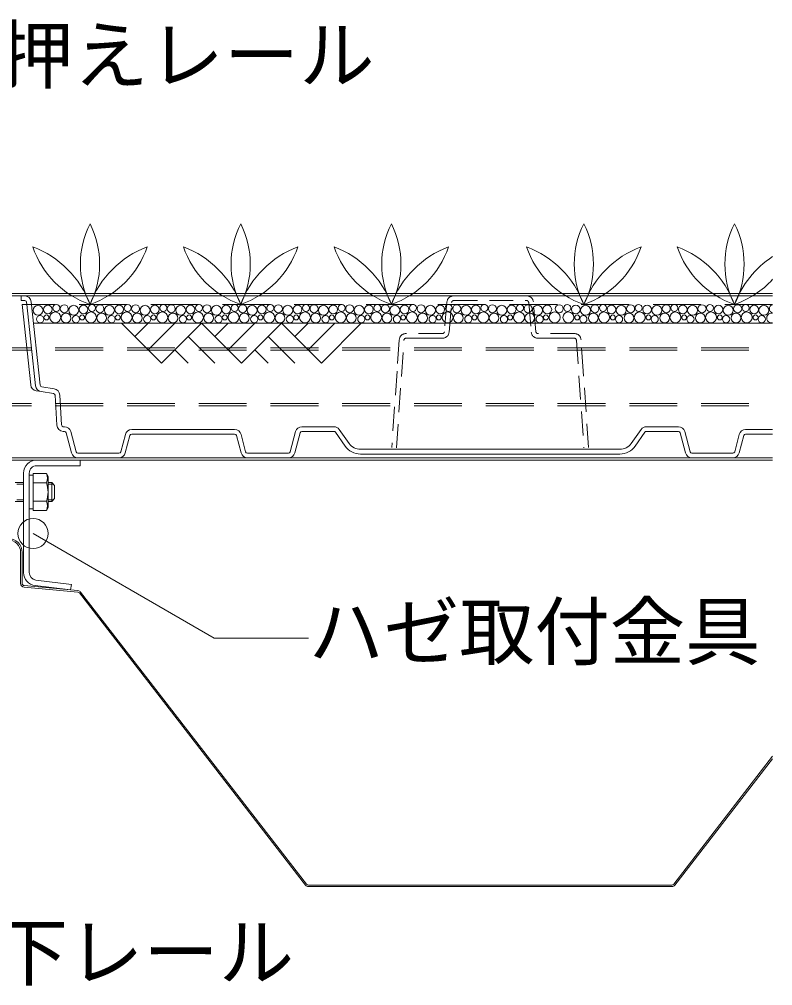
# Model space of a CAD drawing. Units: millimetres, scale not verified. Extents: x -3947 to 3947, y -2774 to 2774.
# Drawn here: x 2839 to 3239, y 614 to 1127 of the extents above; entities that cross this region are included whole.
import ezdxf
from ezdxf.enums import TextEntityAlignment as Align

# ---------------------------------------------------------------- set-up
doc = ezdxf.new("R2010")
doc.units = ezdxf.units.MM
doc.header["$LTSCALE"] = 2
doc.linetypes.add('USER1', pattern=[19.05, 12.7, -6.35])
doc.linetypes.add('USER2', pattern=[9.525, 6.35, -3.175])
for name, color, linetype, lineweight in [('0-3_MOJI', 7, 'Continuous', 18), ('0-5_ecom', 7, 'Continuous', 20), ('0-6_KANAMONO', 4, 'Continuous', 18), ('0-7_KANAMONO_SCREW', 4, 'Continuous', 18), ('0-8_GREEN', 7, 'Continuous', 20), ('0-9_buhin', 2, 'Continuous', 18)]:
    doc.layers.add(name, color=color, linetype=linetype, lineweight=lineweight)
doc.styles.add('ＭＳ ゴシック', font='')
doc.styles.get('ＭＳ ゴシック').set_extended_font_data('MS Gothic')

msp = doc.modelspace()

# ---------------------------------------------------------------- linework, layer by layer
at = {"layer": '0-3_MOJI'}
for q in [(2846.318, 853.925), (2992.521, 798.382)]:
    msp.add_line((2942.521, 798.382), q, dxfattribs=at)
msp.add_circle((2846.318, 853.925), 8, dxfattribs=at)
at = {"layer": '0-5_ecom', "color": 3, "linetype": 'USER1', "lineweight": 18}
msp.add_line((3239.034, 975.673), (2843.025, 975.673), dxfattribs=at)
at = {"layer": '0-5_ecom'}
for p, q in [((2845.394, 977.042), (2850.094, 932.702)), ((3239.034, 965.673), (2846.599, 965.673)), ((2893.346, 965.673), (2914.559, 944.46)), ((2907.488, 965.673), (2900.417, 958.602)), ((2921.63, 965.673), (2907.488, 951.531)), ((2935.772, 965.673), (2914.559, 944.46)), ((2935.772, 965.673), (2956.985, 944.46)), ((2949.914, 965.673), (2942.843, 958.602)), ((2964.056, 965.673), (2949.914, 951.531)), ((2978.199, 965.673), (2956.985, 944.46)), ((2978.199, 965.673), (2999.412, 944.46)), ((2992.341, 965.673), (2985.27, 958.602)), ((3006.483, 965.673), (2992.341, 951.531)), ((3020.625, 965.673), (2999.412, 944.46)), ((2928.701, 958.602), (2942.843, 944.46)), ((2971.128, 958.602), (2985.27, 944.46)), ((2921.63, 951.531), (2928.701, 944.46)), ((2964.057, 951.531), (2971.128, 944.46)), ((2850.542, 929.35), (2847.985, 929.754)), ((2857.137, 928.308), (2850.542, 929.35)), ((2850.932, 931.82), (2857.527, 930.778)), ((2858.885, 911.474), (2857.98, 927.378)), ((2860.476, 927.52), (2861.381, 911.616)), ((2862.38, 910.673), (2862.966, 910.673)), ((2898.699, 909.173), (2953.368, 909.173)), ((2989.101, 910.673), (3006.017, 910.673)), ((3008.873, 909.196), (3014.085, 901.838)), ((3163.983, 901.838), (3169.195, 909.196)), ((3172.051, 910.673), (3188.966, 910.673)), ((3224.699, 909.173), (3239.034, 909.173)), ((2862.966, 908.173), (2862.38, 908.173)), ((2866.79, 896.767), (2863.932, 907.432)), ((2866.347, 908.079), (2869.205, 897.414)), ((2892.863, 897.414), (2895.318, 906.579)), ((2897.733, 905.932), (2895.278, 896.767)), ((2953.368, 906.673), (2898.699, 906.673)), ((2956.79, 896.767), (2954.334, 905.932)), ((2956.749, 906.579), (2959.205, 897.414)), ((2982.863, 897.414), (2985.72, 908.079)), ((2988.135, 907.432), (2985.278, 896.767)), ((3006.017, 908.173), (2989.101, 908.173)), ((3012.045, 900.393), (3006.833, 907.751)), ((3171.235, 907.751), (3166.023, 900.393)), ((3188.966, 908.173), (3172.051, 908.173)), ((3192.79, 896.767), (3189.932, 907.432)), ((3192.347, 908.079), (3195.205, 897.414)), ((3218.863, 897.414), (3221.318, 906.579)), ((3223.733, 905.932), (3221.278, 896.767)), ((3239.034, 906.673), (3224.699, 906.673)), ((3020.205, 898.673), (3157.863, 898.673)), ((2870.171, 896.673), (2891.897, 896.673)), ((2891.897, 894.173), (2870.171, 894.173)), ((2960.171, 896.673), (2981.897, 896.673)), ((2981.897, 894.173), (2960.171, 894.173)), ((3157.863, 896.173), (3020.205, 896.173)), ((3196.171, 896.673), (3217.897, 896.673)), ((3217.897, 894.173), (3196.171, 894.173))]:
    msp.add_line(p, q, dxfattribs=at)
at = {"layer": '0-5_ecom', "linetype": 'USER2'}
for p, q in [((3066.087, 976.974), (3064.716, 961.087)), ((3067.207, 960.872), (3068.578, 976.759)), ((3108.493, 980.173), (3069.574, 980.173)), ((3069.574, 977.673), (3108.493, 977.673)), ((3109.49, 976.759), (3110.861, 960.872)), ((3113.351, 961.087), (3111.98, 976.974)), ((3063.72, 960.173), (3044.267, 960.173)), ((3133.801, 960.173), (3114.348, 960.173)), ((3039.261, 899.429), (3043.269, 956.743)), ((3134.798, 956.743), (3138.806, 899.429))]:
    msp.add_line(p, q, dxfattribs=at)
at = {"layer": '0-5_ecom'}
for points in [[(2841.913, 977.673), (2840.034, 977.673), (2840.034, 980.173), (2841.913, 980.173)], [(2845.051, 932.842), (2840.511, 975.673), (2843.025, 975.673)], [(2847.608, 932.438), (2843.025, 975.673), (2842.908, 976.778)]]:
    msp.add_lwpolyline(points, dxfattribs=at)
at = {"layer": '0-5_ecom', "linetype": 'USER2'}
for points in [[(3040.775, 956.917), (3039.604, 940.173), (3036.767, 899.603)], [(3044.267, 957.673), (3055.286, 957.673), (3063.72, 957.673)], [(3114.348, 957.673), (3122.781, 957.673), (3133.801, 957.673)], [(3141.3, 899.603), (3138.463, 940.173), (3137.292, 956.917)]]:
    msp.add_lwpolyline(points, dxfattribs=at)
at = {"layer": '0-5_ecom'}
for centre, radius in [((2858.679, 973.781), 1.865), ((2877.622, 973.781), 1.865), ((2896.565, 973.781), 1.865), ((2915.507, 973.781), 1.865), ((2934.45, 973.781), 1.865), ((2953.393, 973.781), 1.865), ((2972.336, 973.781), 1.865), ((2991.278, 973.781), 1.865), ((3010.221, 973.781), 1.865), ((3029.164, 973.781), 1.865), ((3048.107, 973.781), 1.865), ((3067.049, 973.781), 1.865), ((3085.992, 973.781), 1.865), ((3104.935, 973.781), 1.865), ((3129.961, 973.781), 1.865), ((3148.904, 973.781), 1.865), ((3167.846, 973.781), 1.865), ((3186.789, 973.781), 1.865), ((3205.732, 973.781), 1.865), ((3224.675, 973.781), 1.865), ((2848.951, 972.53), 2.658), ((2854.174, 972.941), 2.322), ((2858.078, 968.759), 2.903), ((2862.898, 973.342), 2.127), ((2863.814, 968.399), 2.579), ((2867.894, 972.53), 2.658), ((2873.117, 972.941), 2.322), ((2877.021, 968.759), 2.903), ((2881.841, 973.342), 2.127), ((2882.757, 968.399), 2.579), ((2886.837, 972.53), 2.658), ((2892.06, 972.941), 2.322), ((2895.963, 968.759), 2.903), ((2900.784, 973.342), 2.127), ((2901.699, 968.399), 2.579), ((2905.78, 972.53), 2.658), ((2911.003, 972.941), 2.322), ((2914.906, 968.759), 2.903), ((2919.727, 973.342), 2.127), ((2920.642, 968.399), 2.579), ((2924.722, 972.53), 2.658), ((2929.945, 972.941), 2.322), ((2933.849, 968.759), 2.903), ((2938.669, 973.342), 2.127), ((2939.585, 968.399), 2.579), ((2943.665, 972.53), 2.658), ((2948.888, 972.941), 2.322), ((2952.792, 968.759), 2.903), ((2957.612, 973.342), 2.127), ((2958.528, 968.399), 2.579), ((2962.608, 972.53), 2.658), ((2967.831, 972.941), 2.322), ((2971.734, 968.759), 2.903), ((2976.555, 973.342), 2.127), ((2977.47, 968.399), 2.579), ((2981.551, 972.53), 2.658), ((2986.774, 972.941), 2.322), ((2990.677, 968.759), 2.903), ((2995.498, 973.342), 2.127), ((2996.413, 968.399), 2.579), ((3000.493, 972.53), 2.658), ((3005.716, 972.941), 2.322), ((3009.62, 968.759), 2.903), ((3014.44, 973.342), 2.127), ((3015.356, 968.399), 2.579), ((3019.436, 972.53), 2.658), ((3024.659, 972.941), 2.322), ((3028.563, 968.759), 2.903), ((3033.383, 973.342), 2.127), ((3034.299, 968.399), 2.579), ((3038.379, 972.53), 2.658), ((3043.602, 972.941), 2.322), ((3047.505, 968.759), 2.903), ((3052.326, 973.342), 2.127), ((3053.241, 968.399), 2.579), ((3057.322, 972.53), 2.658), ((3062.545, 972.941), 2.322), ((3066.448, 968.759), 2.903), ((3071.269, 973.342), 2.127), ((3072.184, 968.399), 2.579), ((3076.264, 972.53), 2.658), ((3081.487, 972.941), 2.322), ((3085.391, 968.759), 2.903), ((3090.211, 973.342), 2.127), ((3091.127, 968.399), 2.579), ((3095.207, 972.53), 2.658), ((3100.43, 972.941), 2.322), ((3104.334, 968.759), 2.903), ((3109.154, 973.342), 2.127), ((3110.07, 968.399), 2.579), ((3114.15, 972.53), 2.658), ((3119.373, 972.941), 2.322), ((3123.277, 968.759), 2.903), ((3125.742, 973.342), 2.127), ((3130.562, 968.759), 2.903), ((3134.466, 972.941), 2.322), ((3139.689, 972.53), 2.658), ((3143.769, 968.399), 2.579), ((3144.684, 973.342), 2.127), ((3149.505, 968.759), 2.903), ((3153.408, 972.941), 2.322), ((3158.631, 972.53), 2.658), ((3162.712, 968.399), 2.579), ((3163.627, 973.342), 2.127), ((3168.447, 968.759), 2.903), ((3172.351, 972.941), 2.322), ((3177.574, 972.53), 2.658), ((3181.654, 968.399), 2.579), ((3182.57, 973.342), 2.127), ((3187.39, 968.759), 2.903), ((3191.294, 972.941), 2.322), ((3196.517, 972.53), 2.658), ((3200.597, 968.399), 2.579), ((3201.513, 973.342), 2.127), ((3206.333, 968.759), 2.903), ((3210.237, 972.941), 2.322), ((3215.46, 972.53), 2.658), ((3219.54, 968.399), 2.579), ((3220.455, 973.342), 2.127), ((3225.276, 968.759), 2.903), ((3229.179, 972.941), 2.322), ((3234.402, 972.53), 2.658), ((2850.124, 967.799), 1.925), ((2853.414, 968.741), 1.311), ((2869.066, 967.799), 1.925), ((2872.357, 968.741), 1.311), ((2888.009, 967.799), 1.925), ((2891.3, 968.741), 1.311), ((2906.952, 967.799), 1.925), ((2910.243, 968.741), 1.311), ((2925.895, 967.799), 1.925), ((2929.185, 968.741), 1.311), ((2944.837, 967.799), 1.925), ((2948.128, 968.741), 1.311), ((2963.78, 967.799), 1.925), ((2967.071, 968.741), 1.311), ((2982.723, 967.799), 1.925), ((2986.014, 968.741), 1.311), ((3001.666, 967.799), 1.925), ((3004.956, 968.741), 1.311), ((3020.608, 967.799), 1.925), ((3023.899, 968.741), 1.311), ((3039.551, 967.799), 1.925), ((3042.842, 968.741), 1.311), ((3058.494, 967.799), 1.925), ((3061.785, 968.741), 1.311), ((3077.437, 967.799), 1.925), ((3080.727, 968.741), 1.311), ((3096.379, 967.799), 1.925), ((3099.67, 968.741), 1.311), ((3115.322, 967.799), 1.925), ((3118.613, 968.741), 1.311), ((3135.226, 968.741), 1.311), ((3138.516, 967.799), 1.925), ((3154.168, 968.741), 1.311), ((3157.459, 967.799), 1.925), ((3173.111, 968.741), 1.311), ((3176.402, 967.799), 1.925), ((3192.054, 968.741), 1.311), ((3195.345, 967.799), 1.925), ((3210.997, 968.741), 1.311), ((3214.287, 967.799), 1.925), ((3229.939, 968.741), 1.311), ((3233.23, 967.799), 1.925)]:
    msp.add_circle(centre, radius, dxfattribs=at)
for centre, radius, start, end in [((2841.913, 976.673), 3.5, 6.05076, 90), ((2841.913, 976.673), 1, 6.05058, 90), ((3238.483, 968.399), 2.579, 77.66081, 282.33919), ((3239.398, 973.342), 2.127, 99.86766, 260.13234), ((2848.531, 933.211), 3.5, 186.05076, 261.02313), ((2851.088, 932.807), 3.5, 186.05076, 261.02313), ((2851.088, 932.807), 1, 186.05076, 261.02311), ((2856.981, 927.321), 3.5, 3.25935, 81.02311), ((2856.981, 927.321), 1, 3.25935, 81.02313), ((2862.38, 911.673), 3.5, 183.25935, 270), ((2862.38, 911.673), 1, 183.25935, 270), ((2862.966, 907.173), 3.5, 15.00004, 90), ((2898.699, 905.673), 3.5, 90, 164.99996), ((2953.368, 905.673), 3.5, 15.00004, 90), ((2989.101, 907.173), 3.5, 90, 164.99996), ((3006.017, 907.173), 3.5, 35.31126, 90), ((3172.051, 907.173), 3.5, 90, 144.68874), ((3188.966, 907.173), 3.5, 15.00004, 90), ((3224.699, 905.673), 3.5, 90, 164.99996), ((2862.966, 907.173), 1, 14.99997, 90), ((2898.699, 905.673), 1, 90, 165.00003), ((2953.368, 905.673), 1, 14.99997, 90), ((2953.368, 905.673), 1, 14.99997, 15.10632), ((2989.101, 907.173), 1, 90, 165.00003), ((3006.017, 907.173), 1, 35.31121, 90), ((3172.051, 907.173), 1, 90, 144.68879), ((3188.966, 907.173), 1, 14.99997, 90), ((3224.699, 905.673), 1, 90, 165.00003), ((3224.699, 905.673), 1, 164.89368, 165.00003), ((3020.205, 906.173), 10, 215.31121, 270), ((3020.205, 906.173), 7.5, 215.31126, 270), ((3157.863, 906.173), 7.5, 270, 324.68874), ((3157.863, 906.173), 10, 270, 324.68879), ((2870.171, 897.673), 3.5, 194.99997, 270), ((2870.171, 897.673), 1, 195.00004, 270), ((2891.897, 897.673), 1, 270, 344.99996), ((2891.897, 897.673), 3.5, 270, 345.00003), ((2960.171, 897.673), 3.5, 194.99997, 270), ((2960.171, 897.673), 1, 195.00004, 270), ((2981.897, 897.673), 1, 270, 344.99996), ((2981.897, 897.673), 3.5, 270, 345.00003), ((3196.171, 897.673), 3.5, 194.99997, 270), ((3196.171, 897.673), 1, 195.00004, 270), ((3217.897, 897.673), 1, 270, 344.99996), ((3217.897, 897.673), 3.5, 270, 345.00003)]:
    msp.add_arc(centre, radius, start, end, dxfattribs=at)
at = {"layer": '0-5_ecom', "linetype": 'USER2'}
for centre, radius, start, end in [((3069.574, 976.673), 3.5, 90, 175.06815), ((3069.574, 976.673), 1, 90, 175.06819), ((3108.493, 976.673), 3.5, 4.93185, 90), ((3108.493, 976.673), 1, 4.93181, 90), ((3044.267, 956.673), 3.5, 90, 175.99999), ((3063.72, 961.173), 1, 270, 355.06815), ((3063.72, 961.173), 3.5, 270, 355.06819), ((3114.348, 961.173), 3.5, 184.93181, 270), ((3114.348, 961.173), 1, 184.93185, 270), ((3133.801, 956.673), 3.5, 4.00001, 90), ((3044.267, 956.673), 1, 90, 176), ((3133.801, 956.673), 1, 4, 90)]:
    msp.add_arc(centre, radius, start, end, dxfattribs=at)
at = {"layer": '0-6_KANAMONO'}
for p, q in [((2439.034, 981.373), (3239.034, 981.373)), ((2439.034, 980.173), (3239.034, 980.173)), ((2439.034, 894.173), (3239.034, 894.173)), ((2439.034, 892.973), (3239.034, 892.973)), ((2841.29, 885.973), (2841.29, 833.182)), ((2844.29, 833.182), (2844.29, 885.973)), ((2847.455, 826.232), (2866.255, 823.973))]:
    msp.add_line(p, q, dxfattribs=at)
at = {"layer": '0-6_KANAMONO', "linetype": 'USER1'}
for p, q in [((2439.034, 952.573), (3239.034, 952.573)), ((2439.034, 951.373), (3239.034, 951.373)), ((2439.034, 922.973), (3239.034, 922.973)), ((2439.034, 921.773), (3239.034, 921.773))]:
    msp.add_line(p, q, dxfattribs=at)
at = {"layer": '0-6_KANAMONO'}
for points in [[(2848.29, 889.973), (2871.29, 889.973), (2871.29, 892.973), (2848.29, 892.973)], [(2866.255, 823.973), (2866.79, 826.93), (2847.813, 829.211)]]:
    msp.add_lwpolyline(points, dxfattribs=at)
for centre, radius, start, end in [((2848.29, 885.973), 7, 90, 180), ((2848.29, 885.973), 4, 90, 180), ((2848.29, 833.182), 7, 180, 263.14772), ((2848.29, 833.182), 4, 180, 263.14772)]:
    msp.add_arc(centre, radius, start, end, dxfattribs=at)
at = {"layer": '0-7_KANAMONO_SCREW'}
for p, q in [((2836.778, 880.973), (2841.29, 880.973)), ((2837.778, 880.073), (2841.29, 880.073)), ((2853.386, 880.881), (2846.29, 880.881)), ((2854.29, 880.973), (2856.278, 880.973)), ((2854.29, 880.073), (2857.178, 880.073)), ((2856.278, 880.973), (2857.778, 879.473)), ((2857.778, 879.473), (2857.778, 872.473)), ((2836.778, 870.973), (2841.29, 870.973)), ((2837.778, 871.873), (2841.29, 871.873)), ((2853.386, 871.066), (2846.29, 871.066)), ((2854.29, 871.873), (2857.178, 871.873)), ((2854.29, 870.973), (2856.278, 870.973))]:
    msp.add_line(p, q, dxfattribs=at)
for points in [[(2846.29, 884.973), (2846.29, 866.973), (2844.29, 866.973), (2844.29, 884.973)], [(2853.386, 866.158), (2854.29, 867.723), (2854.29, 884.223), (2853.386, 885.788), (2846.29, 885.788), (2846.29, 866.158)]]:
    msp.add_lwpolyline(points, close=True, dxfattribs=at)
msp.add_lwpolyline([(2856.278, 880.973), (2856.278, 870.973), (2857.778, 872.473)], dxfattribs=at)
for centre, radius, start, end in [((2849.107, 883.334), 4.933, 330.1722, 29.8278), ((2840.511, 875.973), 13.779, 339.13594, 20.86406), ((2849.107, 868.612), 4.933, 330.1722, 29.8278)]:
    msp.add_arc(centre, radius, start, end, dxfattribs=at)
at = {"layer": '0-8_GREEN'}
for centre, radius, start, end in [((2918.772, 997.066), 47.326, 153.12829, 206.87401), ((2834.342, 997.066), 47.326, 333.12599, 26.87171), ((2998.772, 997.066), 47.326, 153.12829, 206.87401), ((2914.342, 997.066), 47.326, 333.12599, 26.87171), ((3078.772, 997.066), 47.326, 153.12829, 206.87401), ((2994.342, 997.066), 47.326, 333.12599, 26.87171), ((3180.975, 997.066), 47.326, 153.12829, 206.87401), ((3096.545, 997.066), 47.326, 333.12599, 26.87171), ((3260.975, 997.066), 47.326, 153.12829, 206.87401), ((3176.545, 997.066), 47.326, 333.12599, 26.87171), ((2827.862, 957.697), 51.907, 20.26163, 69.3585), ((2892.305, 1021.714), 48.659, 198.50209, 251.11695), ((2860.809, 1021.714), 48.659, 288.88305, 341.49791), ((2925.252, 957.697), 51.907, 110.6415, 159.73837), ((2907.862, 957.697), 51.907, 20.26163, 69.3585), ((2972.305, 1021.714), 48.659, 198.50209, 251.11695), ((3005.252, 957.697), 51.907, 110.6415, 159.73837), ((2940.809, 1021.714), 48.659, 288.88305, 341.49791), ((2987.862, 957.697), 51.907, 20.26163, 69.3585), ((3052.305, 1021.714), 48.659, 198.50209, 251.11695), ((3085.252, 957.697), 51.907, 110.6415, 159.73837), ((3020.809, 1021.714), 48.659, 288.88305, 341.49791), ((3090.065, 957.697), 51.907, 20.26163, 69.3585), ((3154.508, 1021.714), 48.659, 198.50209, 251.11695), ((3123.012, 1021.714), 48.659, 288.88305, 341.49791), ((3187.455, 957.697), 51.907, 110.6415, 159.73837), ((3170.065, 957.697), 51.907, 20.26163, 69.3585), ((3234.508, 1021.714), 48.659, 198.50209, 251.11695), ((3267.455, 957.697), 51.907, 123.1983, 159.73837), ((3203.012, 1021.714), 48.659, 288.88305, 317.756)]:
    msp.add_arc(centre, radius, start, end, dxfattribs=at)
at = {"layer": '0-9_buhin'}
for p, q in [((2839.734, 827.429), (2839.734, 843.834)), ((2840.534, 843.834), (2840.534, 827.429)), ((2870.094, 822.817), (2841.551, 825.438)), ((2841.624, 826.234), (2870.167, 823.614)), ((2990.933, 667.111), (2870.933, 822.356)), ((2871.566, 822.845), (2991.566, 667.6)), ((3186.501, 667.6), (3239.034, 735.562)), ((3239.034, 734.254), (3187.134, 667.111)), ((2992.516, 667.134), (3185.552, 667.134)), ((3185.552, 666.334), (2992.516, 666.334))]:
    msp.add_line(p, q, dxfattribs=at)
for centre, radius, start, end in [((2833.034, 843.834), 7.5, 0, 90), ((2833.034, 843.834), 6.7, 360, 90), ((2841.734, 827.429), 2, 180, 264.75476), ((2841.734, 827.429), 1.2, 180, 264.75476), ((2869.984, 821.622), 1.2, 37.703, 84.75476), ((2869.984, 821.622), 2, 37.703, 84.75476), ((2992.516, 668.334), 1.2, 217.703, 270), ((3185.552, 668.334), 1.2, 270, 322.297), ((2992.516, 668.334), 2, 217.703, 270), ((3185.552, 668.334), 2, 270, 322.297)]:
    msp.add_arc(centre, radius, start, end, dxfattribs=at)

# ---------------------------------------------------------------- texts
at = {"layer": '0-3_MOJI', "style": 'ＭＳ ゴシック'}
for s, p in [('ＳＲＧ押えレール', (2707.616, 1084.722)), ('ハゼ取付金具', (2992.521, 778.382)), ('ＳＲＧ下レール', (2704.9, 608.055))]:
    msp.add_text(s, height=29.33, dxfattribs=at).set_placement(p, align=Align.BOTTOM_LEFT)

doc.saveas('drawing.dxf')
